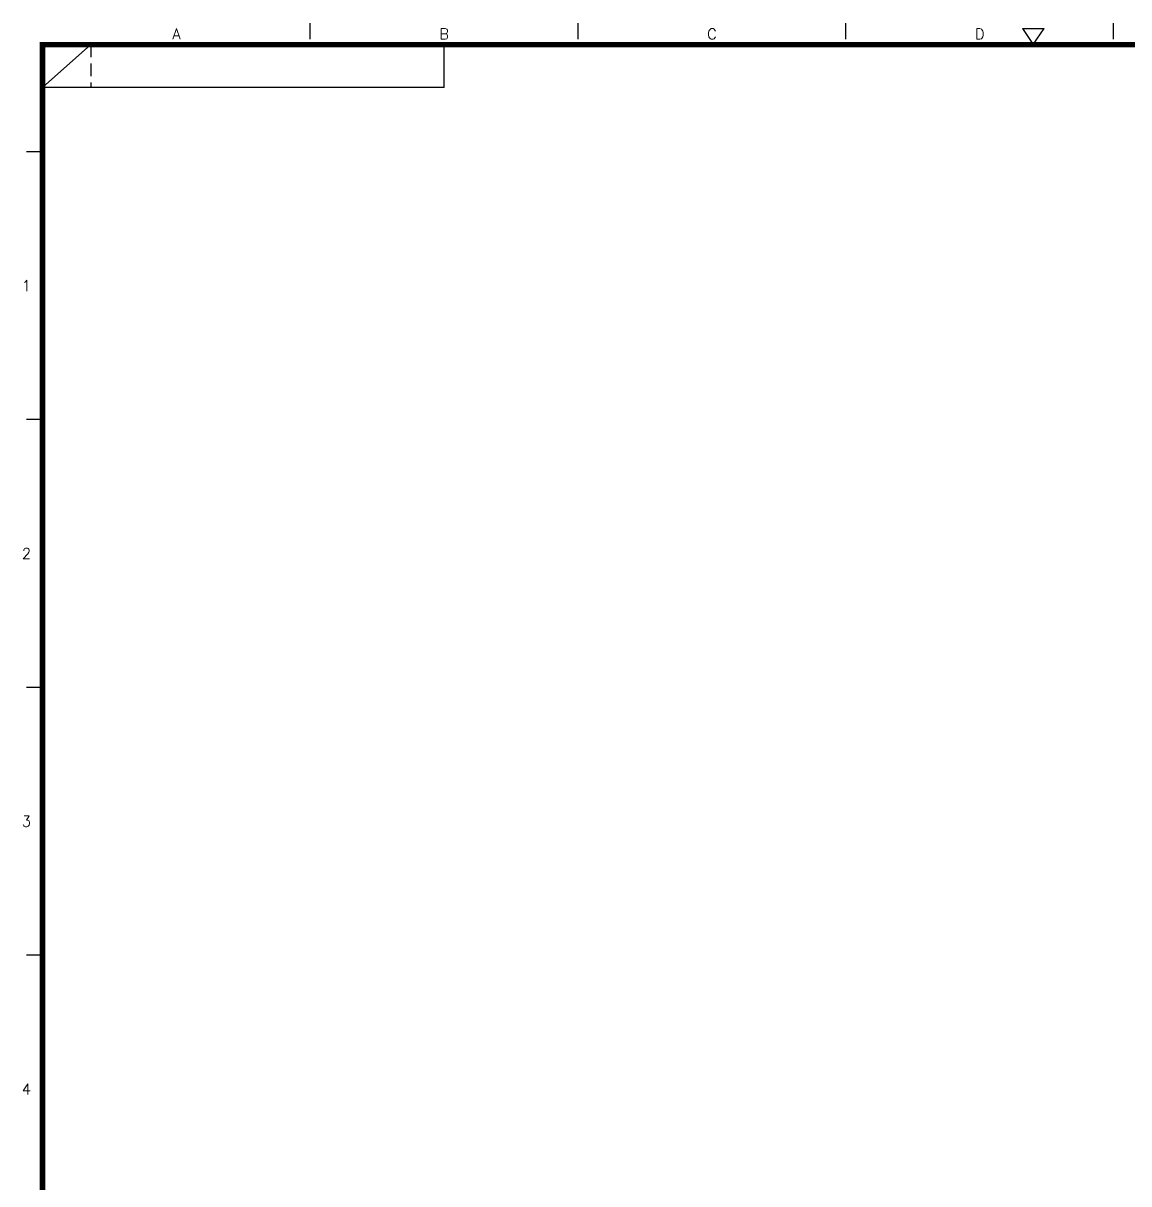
# Model space of a CAD drawing. Header units: millimetres. Extents: x 509 to 5579, y -1329 to 587.
# Drawn here: x 1108.1 to 1314.6, y -988.3 to -771.6 of the extents above; entities that cross this region are included whole.
import ezdxf
from ezdxf.enums import TextEntityAlignment as Align

# ---------------------------------------------------------------- set-up
doc = ezdxf.new("R2010")
doc.units = ezdxf.units.MM
doc.linetypes.add('HIDDEN', pattern=[3.525, 2.35, -1.175])
doc.layers.get('0').update_dxf_attribs({"linetype": 'CONTINUOUS'})
doc.styles.add('SIM', font='simplex')

msp = doc.modelspace()

# ---------------------------------------------------------------- linework, layer by layer
for p, q in [((1161.749, -774.602), (1161.749, -771.602)), ((1211.749, -774.602), (1211.749, -771.602)), ((1261.749, -774.602), (1261.749, -771.602)), ((1294.749, -772.602), (1298.749, -772.602)), ((1294.749, -772.602), (1296.749, -775.602)), ((1296.749, -775.602), (1298.749, -772.602)), ((1311.749, -774.602), (1311.749, -771.602)), ((1111.749, -783.602), (1120.749, -775.602)), ((1186.749, -783.602), (1186.749, -775.602)), ((1186.749, -783.602), (1111.749, -783.602)), ((1111.749, -795.602), (1108.749, -795.602)), ((1111.749, -845.602), (1108.749, -845.602)), ((1111.749, -895.602), (1108.749, -895.602)), ((1111.749, -945.602), (1108.749, -945.602))]:
    msp.add_line(p, q)
at = {"linetype": 'HIDDEN'}
msp.add_line((1120.749, -775.602), (1120.749, -783.602), dxfattribs=at)
at = {"const_width": 1}
msp.add_lwpolyline([(1911.749, -775.602), (1111.749, -775.602), (1111.749, -1325.602), (1911.749, -1325.602)], close=True, dxfattribs=at)

# ---------------------------------------------------------------- texts
at = {"style": 'SIM'}
for s, p in [('A', (1136.749, -774.602)), ('B', (1186.749, -774.602)), ('C', (1236.749, -774.602)), ('D', (1286.749, -774.602))]:
    msp.add_text(s, height=2, dxfattribs=at).set_placement(p, align=Align.CENTER)
for s, p in [('1', (1108.749, -820.602)), ('2', (1108.749, -870.602)), ('3', (1108.749, -920.602)), ('4', (1108.749, -970.602))]:
    msp.add_text(s, height=2, dxfattribs=at).set_placement(p, align=Align.MIDDLE)

doc.saveas('drawing.dxf')
